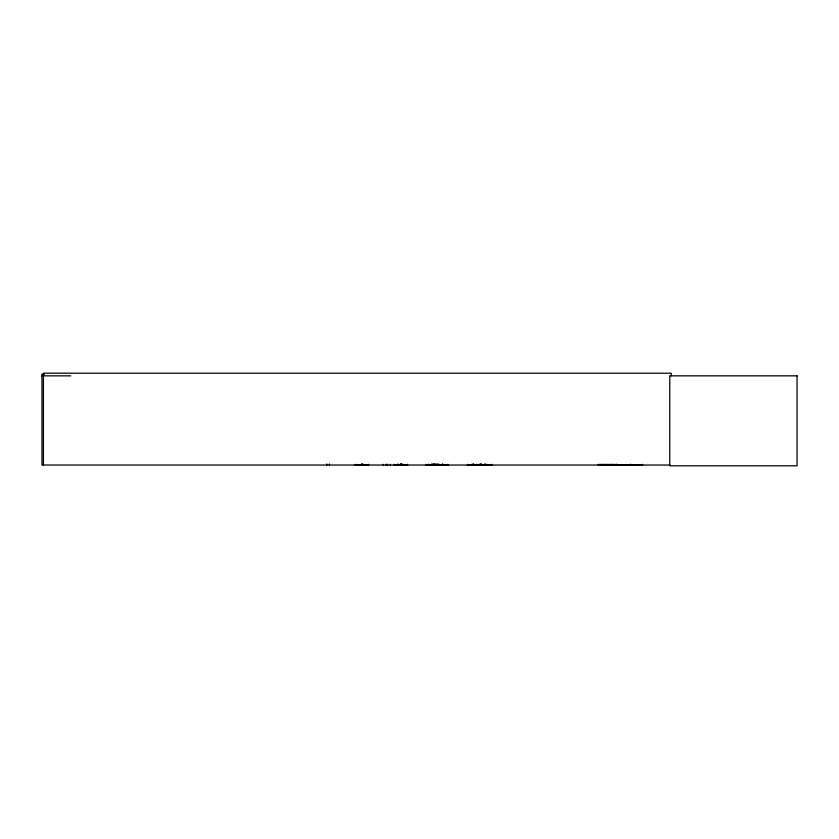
<?xml version="1.0" encoding="UTF-8"?>
<svg xmlns="http://www.w3.org/2000/svg" width="839" height="839" viewBox="0 0 839 839"><rect width="100%" height="100%" fill="white"/><g stroke="black" fill="none" stroke-linecap="round" stroke-linejoin="round"><path stroke-width="1.26" d="M425.939 465.037L448.519 464.963M426.181 464.921L426.233 464.292M438.608 464.921L438.661 464.292M473.343 464.942L473.353 464.103M485.708 464.921L485.76 464.292M428.834 464.921L428.855 464.292M437.465 464.942L437.329 464.103M467.187 465.037L492.032 464.963M400.675 464.942L400.675 463.915M616.12 465.037L616.77 464.355M437.843 464.942L437.906 464.355M44.572 374.152L41.95 374.152L41.95 465.037L669.921 465.037M41.95 375.841L70.728 375.841M598.27 464.449L615.071 464.449M642.517 464.638L618.123 465.016M598.238 464.691L615.102 464.691M618.123 464.816L642.517 464.816M598.249 464.984L615.081 464.984M630.55 464.942L630.456 464.355M491.769 464.921L491.717 464.292M479.656 464.921L479.604 464.292M431.55 464.942L431.519 464.355M433.648 464.848L433.648 464.355M671.231 375.841L671.231 373.208L43.429 373.208L43.429 465.037M642.496 464.324L642.496 465.016L616.864 465.005L616.864 464.292M630.362 464.292L630.362 465.037M486.756 464.292L486.756 465.037M485.204 464.103L485.204 465.037M484.785 464.103L484.785 465.037M481.46 464.103L481.46 465.037M481.156 464.103L481.156 465.037M480.579 464.103L480.579 465.037M480.16 464.103L480.16 465.037M478.167 464.292L478.167 465.037M476.342 464.292L476.342 465.037M473.06 464.103L473.06 465.037M472.147 464.103L472.137 465.037M467.763 464.292L467.763 465.037M447.974 464.292L447.974 465.037M443.915 464.292L443.915 465.037M442.499 464.103L442.352 465.037M442.184 464.103L442.184 465.037M438.923 464.292L438.923 465.037M437.979 464.292L437.979 465.037M436.899 464.103L436.899 465.037M435.84 464.103L435.84 465.037M435.368 464.103L435.368 465.037M434.717 464.103L434.717 465.037M434.403 464.103L434.403 465.037M433.469 464.292L433.553 465.037M433.249 464.103L433.249 465.037M432.809 464.103L432.809 465.037M432.012 464.103L432.022 465.037M431.477 464.292L431.477 465.037M428.918 464.292L428.918 465.037M407.565 464.292L407.565 465.037L394.068 465.005L394.078 464.292M402.898 464.103L402.898 465.037M401.441 464.292L401.441 465.037L401.357 463.915M401.042 464.103L401.063 465.037M398.053 463.915L398.053 465.037M390.355 464.292L390.355 465.037M387.555 464.292L387.555 465.037M386.789 464.292L386.789 465.037M386.076 464.292L386.076 465.037M383.224 464.292L383.224 465.037M368.594 464.292L368.583 465.037L355.096 465.005L355.107 464.292M362.773 463.915L362.773 465.037M362.07 464.103L362.091 465.037M361.609 464.103L361.619 465.037M329.391 463.915L329.391 465.037M326.77 463.915L326.77 465.037M797.05 375.841L669.753 375.841L669.753 465.792L797.05 465.792L797.05 375.841M473.647 465.037L473.689 464.292L473.595 465.037M361.315 465.037L361.315 464.292L361.231 465.037"/></g></svg>
